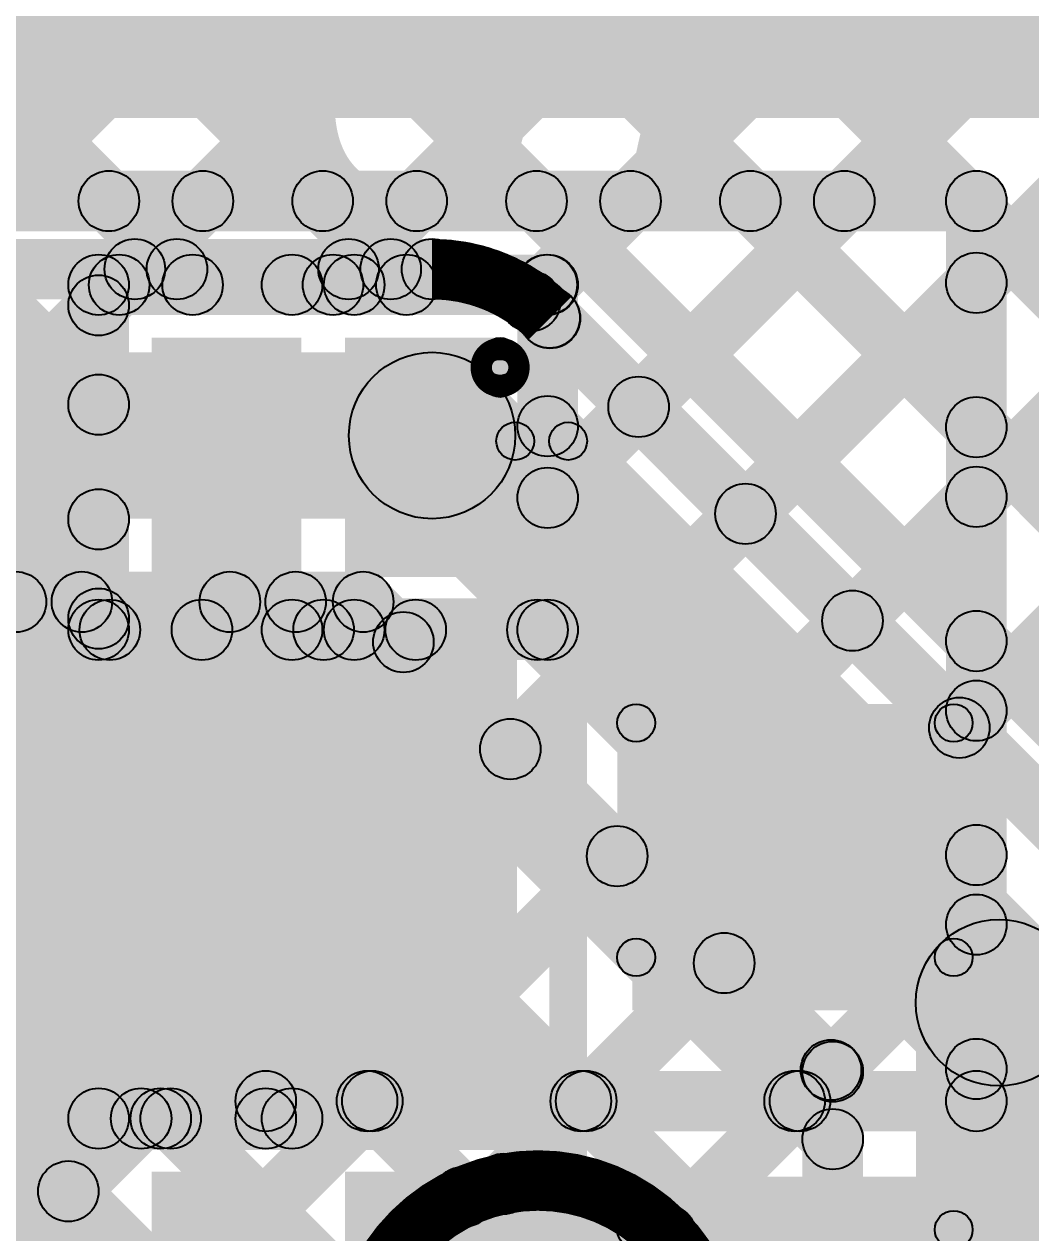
# Model space of a CAD drawing. Header units: millimetres. Extents: x -0.28 to 3.03, y -0.05 to 3.12.
# Drawn here: x 2.409 to 2.5422, y 0.8766 to 1.0364 of the extents above; entities that cross this region are included whole.
import ezdxf

# ---------------------------------------------------------------- set-up
doc = ezdxf.new("R2010")
doc.units = ezdxf.units.MM
doc.header["$MEASUREMENT"] = 0
for name, color, linetype in [('BottomLayer', 5, 'Continuous'), ('TopLayer', 1, 'Continuous'), ('TopOverlay', 2, 'Continuous'), ('TopPaste', 8, 'Continuous'), ('TopSolder', 216, 'Continuous'), ('ViaHoleLayer', 16, 'Continuous')]:
    doc.layers.add(name, color=color, linetype=linetype)

# ---------------------------------------------------------------- blocks, each defined once
blk = doc.blocks.new('TPS2115ADRBTG4_24')
at = {"layer": 'TopLayer'}
for points in [[(-0.03248, 0.04724), (0.03248, 0.04724), (0.03248, -0.04724), (-0.03248, -0.04724)], [(-0.06693, 0.04429), (-0.04331, 0.04429), (-0.04331, 0.03248), (-0.06693, 0.03248)], [(0.04331, 0.04429), (0.06693, 0.04429), (0.06693, 0.03248), (0.04331, 0.03248)], [(-0.06693, 0.0187), (-0.04331, 0.0187), (-0.04331, 0.00689), (-0.06693, 0.00689)], [(0.04331, 0.0187), (0.06693, 0.0187), (0.06693, 0.00689), (0.04331, 0.00689)], [(-0.06693, -0.00689), (-0.04331, -0.00689), (-0.04331, -0.0187), (-0.06693, -0.0187)], [(0.04331, -0.00689), (0.06693, -0.00689), (0.06693, -0.0187), (0.04331, -0.0187)], [(-0.06693, -0.03248), (-0.04331, -0.03248), (-0.04331, -0.04429), (-0.06693, -0.04429)], [(0.04331, -0.03248), (0.06693, -0.03248), (0.06693, -0.04429), (0.04331, -0.04429)]]:
    blk.add_hatch(color=1, dxfattribs=at).paths.add_polyline_path(points)
at = {"layer": 'TopOverlay'}
h = blk.add_hatch(color=2, dxfattribs=at)
edge = h.paths.add_edge_path()
edge.add_arc((-0.05726, 0.058), 0.0025, 0, 360)
h = blk.add_hatch(color=2, dxfattribs=at)
edge = h.paths.add_edge_path()
edge.add_arc((-0.05726, 0.058), 0.0025, 0, 360)
for points in [[(0.05736, 0.0605), (0.05736, 0.0555), (-0.05726, 0.0555), (-0.05726, 0.0605)], [(-0.05476, 0.051), (-0.05976, 0.051), (-0.05976, 0.058), (-0.05476, 0.058)], [(0.05986, 0.051), (0.05486, 0.051), (0.05486, 0.058), (0.05986, 0.058)], [(-0.05618, -0.057), (-0.06118, -0.057), (-0.06118, -0.05), (-0.05618, -0.05)], [(0.06118, -0.057), (0.05618, -0.057), (0.05618, -0.05), (0.06118, -0.05)], [(0.05868, -0.0545), (0.05868, -0.0595), (-0.05868, -0.0595), (-0.05868, -0.0545)]]:
    blk.add_hatch(color=2, dxfattribs=at).paths.add_polyline_path(points)
h = blk.add_hatch(color=2, dxfattribs=at)
edge = h.paths.add_edge_path()
edge.add_arc((0.05736, 0.058), 0.0025, 0, 360)
h = blk.add_hatch(color=2, dxfattribs=at)
edge = h.paths.add_edge_path()
edge.add_arc((0.05736, 0.058), 0.0025, 0, 360)
h = blk.add_hatch(color=2, dxfattribs=at)
edge = h.paths.add_edge_path()
edge.add_arc((-0.05726, 0.051), 0.0025, 0, 360)
h = blk.add_hatch(color=2, dxfattribs=at)
edge = h.paths.add_edge_path()
edge.add_arc((0.05736, 0.051), 0.0025, 0, 360)
h = blk.add_hatch(color=2, dxfattribs=at)
edge = h.paths.add_edge_path()
edge.add_arc((-0.06841, 0.049), 0.0025, 0, 360)
h = blk.add_hatch(color=2, dxfattribs=at)
edge = h.paths.add_edge_path()
edge.add_arc((-0.06559, 0.049), 0.0025, 0, 360)
h = blk.add_hatch(color=2, dxfattribs=at)
edge = h.paths.add_edge_path()
edge.add_arc((-0.05868, -0.05), 0.0025, 0, 360)
h = blk.add_hatch(color=2, dxfattribs=at)
edge = h.paths.add_edge_path()
edge.add_arc((0.05868, -0.05), 0.0025, 0, 360)
h = blk.add_hatch(color=2, dxfattribs=at)
edge = h.paths.add_edge_path()
edge.add_arc((-0.05868, -0.057), 0.0025, 0, 360)
h = blk.add_hatch(color=2, dxfattribs=at)
edge = h.paths.add_edge_path()
edge.add_arc((-0.05868, -0.057), 0.0025, 0, 360)
h = blk.add_hatch(color=2, dxfattribs=at)
edge = h.paths.add_edge_path()
edge.add_arc((0.05868, -0.057), 0.0025, 0, 360)
h = blk.add_hatch(color=2, dxfattribs=at)
edge = h.paths.add_edge_path()
edge.add_arc((0.05868, -0.057), 0.0025, 0, 360)
at = {"layer": 'TopPaste'}
for points in [[(-0.03248, 0.04724), (0.03248, 0.04724), (0.03248, -0.04724), (-0.03248, -0.04724)], [(-0.06693, 0.04429), (-0.04331, 0.04429), (-0.04331, 0.03248), (-0.06693, 0.03248)], [(0.04331, 0.04429), (0.06693, 0.04429), (0.06693, 0.03248), (0.04331, 0.03248)], [(-0.06693, 0.0187), (-0.04331, 0.0187), (-0.04331, 0.00689), (-0.06693, 0.00689)], [(0.04331, 0.0187), (0.06693, 0.0187), (0.06693, 0.00689), (0.04331, 0.00689)], [(-0.06693, -0.00689), (-0.04331, -0.00689), (-0.04331, -0.0187), (-0.06693, -0.0187)], [(0.04331, -0.00689), (0.06693, -0.00689), (0.06693, -0.0187), (0.04331, -0.0187)], [(-0.06693, -0.03248), (-0.04331, -0.03248), (-0.04331, -0.04429), (-0.06693, -0.04429)], [(0.04331, -0.03248), (0.06693, -0.03248), (0.06693, -0.04429), (0.04331, -0.04429)]]:
    blk.add_hatch(color=8, dxfattribs=at).paths.add_polyline_path(points)
at = {"layer": 'TopSolder'}
for points in [[(-0.03648, 0.05124), (0.03648, 0.05124), (0.03648, -0.05124), (-0.03648, -0.05124)], [(-0.07093, 0.04829), (-0.03931, 0.04829), (-0.03931, 0.02848), (-0.07093, 0.02848)], [(0.03931, 0.04829), (0.07093, 0.04829), (0.07093, 0.02848), (0.03931, 0.02848)], [(-0.07093, 0.0227), (-0.03931, 0.0227), (-0.03931, 0.00289), (-0.07093, 0.00289)], [(0.03931, 0.0227), (0.07093, 0.0227), (0.07093, 0.00289), (0.03931, 0.00289)], [(-0.07093, -0.00289), (-0.03931, -0.00289), (-0.03931, -0.0227), (-0.07093, -0.0227)], [(0.03931, -0.00289), (0.07093, -0.00289), (0.07093, -0.0227), (0.03931, -0.0227)], [(-0.07093, -0.02848), (-0.03931, -0.02848), (-0.03931, -0.04829), (-0.07093, -0.04829)], [(0.03931, -0.02848), (0.07093, -0.02848), (0.07093, -0.04829), (0.03931, -0.04829)]]:
    blk.add_hatch(color=216, dxfattribs=at).paths.add_polyline_path(points)
at = {"layer": 'TopOverlay', "const_width": 0.005}
blk.add_lwpolyline([(-0.06559, 0.049, 1), (-0.06841, 0.049, 1)], format="xyb", close=True, dxfattribs=at)
at = {"layer": 'TopOverlay'}
for centre in [(-0.05726, 0.058), (-0.05726, 0.058), (0.05736, 0.058), (0.05736, 0.058), (-0.05726, 0.051), (0.05736, 0.051), (-0.06841, 0.049), (-0.06559, 0.049), (-0.05868, -0.05), (0.05868, -0.05), (-0.05868, -0.057), (-0.05868, -0.057), (0.05868, -0.057), (0.05868, -0.057)]:
    blk.add_circle(centre, 0.0025, dxfattribs=at)
blk = doc.blocks.new('C__0603_91')
at = {"layer": 'TopLayer'}
for points in [[(-0.015, 0.0175), (-0.015, -0.0175), (-0.045, -0.0175), (-0.045, 0.0175)], [(0.045, 0.0175), (0.045, -0.0175), (0.015, -0.0175), (0.015, 0.0175)]]:
    blk.add_hatch(color=1, dxfattribs=at).paths.add_polyline_path(points)
at = {"layer": 'TopOverlay'}
h = blk.add_hatch(color=2, dxfattribs=at)
edge = h.paths.add_edge_path()
edge.add_arc((-0.049, 0.021), 0.0025, 0, 360)
h = blk.add_hatch(color=2, dxfattribs=at)
edge = h.paths.add_edge_path()
edge.add_arc((-0.049, 0.021), 0.0025, 0, 360)
for points in [[(-0.049, 0.0185), (-0.049, 0.0235), (-0.018, 0.0235), (-0.018, 0.0185)], [(0.018, 0.0185), (0.018, 0.0235), (0.049, 0.0235), (0.049, 0.0185)], [(-0.0515, 0.021), (-0.0465, 0.021), (-0.0465, -0.021), (-0.0515, -0.021)], [(0.0465, 0.021), (0.0515, 0.021), (0.0515, -0.021), (0.0465, -0.021)], [(-0.049, -0.0235), (-0.049, -0.0185), (-0.018, -0.0185), (-0.018, -0.0235)], [(0.018, -0.0235), (0.018, -0.0185), (0.049, -0.0185), (0.049, -0.0235)]]:
    blk.add_hatch(color=2, dxfattribs=at).paths.add_polyline_path(points)
h = blk.add_hatch(color=2, dxfattribs=at)
edge = h.paths.add_edge_path()
edge.add_arc((-0.018, 0.021), 0.0025, 0, 360)
h = blk.add_hatch(color=2, dxfattribs=at)
edge = h.paths.add_edge_path()
edge.add_arc((0.018, 0.021), 0.0025, 0, 360)
h = blk.add_hatch(color=2, dxfattribs=at)
edge = h.paths.add_edge_path()
edge.add_arc((0.049, 0.021), 0.0025, 0, 360)
h = blk.add_hatch(color=2, dxfattribs=at)
edge = h.paths.add_edge_path()
edge.add_arc((0.049, 0.021), 0.0025, 0, 360)
h = blk.add_hatch(color=2, dxfattribs=at)
edge = h.paths.add_edge_path()
edge.add_arc((-0.049, -0.021), 0.0025, 0, 360)
h = blk.add_hatch(color=2, dxfattribs=at)
edge = h.paths.add_edge_path()
edge.add_arc((-0.049, -0.021), 0.0025, 0, 360)
h = blk.add_hatch(color=2, dxfattribs=at)
edge = h.paths.add_edge_path()
edge.add_arc((-0.018, -0.021), 0.0025, 0, 360)
h = blk.add_hatch(color=2, dxfattribs=at)
edge = h.paths.add_edge_path()
edge.add_arc((0.018, -0.021), 0.0025, 0, 360)
h = blk.add_hatch(color=2, dxfattribs=at)
edge = h.paths.add_edge_path()
edge.add_arc((0.049, -0.021), 0.0025, 0, 360)
h = blk.add_hatch(color=2, dxfattribs=at)
edge = h.paths.add_edge_path()
edge.add_arc((0.049, -0.021), 0.0025, 0, 360)
at = {"layer": 'TopPaste'}
for points in [[(-0.015, 0.0175), (-0.015, -0.0175), (-0.045, -0.0175), (-0.045, 0.0175)], [(0.045, 0.0175), (0.045, -0.0175), (0.015, -0.0175), (0.015, 0.0175)]]:
    blk.add_hatch(color=8, dxfattribs=at).paths.add_polyline_path(points)
at = {"layer": 'TopSolder'}
for points in [[(-0.011, 0.0215), (-0.011, -0.0215), (-0.049, -0.0215), (-0.049, 0.0215)], [(0.049, 0.0215), (0.049, -0.0215), (0.011, -0.0215), (0.011, 0.0215)]]:
    blk.add_hatch(color=216, dxfattribs=at).paths.add_polyline_path(points)
at = {"layer": 'TopOverlay'}
for centre in [(-0.049, 0.021), (-0.049, 0.021), (-0.018, 0.021), (0.018, 0.021), (0.049, 0.021), (0.049, 0.021), (-0.049, -0.021), (-0.049, -0.021), (-0.018, -0.021), (0.018, -0.021), (0.049, -0.021), (0.049, -0.021)]:
    blk.add_circle(centre, 0.0025, dxfattribs=at)

msp = doc.modelspace()

# ---------------------------------------------------------------- hatches: boundary and pattern name
at = {"layer": 'BottomLayer'}
for points in [[(1.82985, 1.73917), (1.8355, 1.74482), (2.71083, 0.8695), (2.70517, 0.86384)], [(2.39822, 1.00117), (2.39257, 1.00683), (2.70517, 1.31943), (2.71083, 1.31378)], [(2.42651, 1.00117), (2.42085, 1.00683), (2.70517, 1.29115), (2.71083, 1.28549)], [(2.45479, 1.00117), (2.44914, 1.00683), (2.70517, 1.26286), (2.71083, 1.25721)], [(2.28867, 1.25206), (2.29433, 1.25771), (2.71083, 0.84121), (2.70517, 0.83556)], [(2.47883, 0.99692), (2.47317, 1.00258), (2.70517, 1.23458), (2.71083, 1.22892)], [(2.28867, 1.22377), (2.29433, 1.22943), (2.71083, 0.81293), (2.70517, 0.80727)], [(2.49315, 0.98296), (2.48749, 0.98862), (2.70517, 1.2063), (2.71083, 1.20064)], [(2.28867, 1.19549), (2.29433, 1.20115), (2.71083, 0.78464), (2.70517, 0.77899)], [(2.50729, 0.96882), (2.50164, 0.97448), (2.70517, 1.17801), (2.71083, 1.17235)], [(2.29117, 1.1647), (2.29683, 1.17036), (2.46036, 1.00683), (2.4547, 1.00117)], [(2.52144, 0.95468), (2.51578, 0.96033), (2.70517, 1.14973), (2.71083, 1.14407)], [(2.29117, 1.13642), (2.29683, 1.14208), (2.43208, 1.00683), (2.42642, 1.00117)], [(2.53558, 0.94053), (2.52992, 0.94619), (2.70517, 1.12144), (2.71083, 1.11579)], [(2.23612, 1), (2.23612, 1.008), (2.463, 1.008), (2.463, 1)], [(2.47577, 0.99469), (2.48142, 1.00035), (2.55635, 0.92542), (2.55069, 0.91977)], [(2.22772, 0.971), (2.22772, 0.993), (2.463, 0.993), (2.463, 0.971)], [(2.45522, 0.97422), (2.47078, 0.98978), (2.54578, 0.91478), (2.53022, 0.89922)], [(2.22772, 0.956), (2.22772, 0.964), (2.45389, 0.964), (2.45389, 0.956)], [(2.35728, 0.95717), (2.36294, 0.96283), (2.45707, 0.8687), (2.45142, 0.86304)], [(2.3753, 0.92168), (2.36964, 0.92733), (2.40514, 0.96283), (2.41079, 0.95717)], [(2.38944, 0.90753), (2.38378, 0.91319), (2.43342, 0.96283), (2.43908, 0.95717)], [(2.38557, 0.95717), (2.39122, 0.96283), (2.46992, 0.88414), (2.46426, 0.87848)], [(2.41385, 0.95717), (2.41951, 0.96283), (2.51883, 0.86351), (2.51317, 0.85785)], [(2.44214, 0.95717), (2.44779, 0.96283), (2.51883, 0.89179), (2.51317, 0.88614)], [(2.45106, 0.95717), (2.45672, 0.96283), (2.51883, 0.90072), (2.51317, 0.89506)], [(2.40358, 0.89339), (2.39792, 0.89905), (2.45638, 0.95751), (2.46204, 0.95185)], [(2.34283, 0.94848), (2.34849, 0.95414), (2.43911, 0.86352), (2.43345, 0.85786)], [(2.41772, 0.87925), (2.41207, 0.88491), (2.47052, 0.94336), (2.47618, 0.93771)], [(2.43187, 0.86511), (2.42621, 0.87076), (2.48467, 0.92922), (2.49032, 0.92356)], [(2.47527, 0.88022), (2.46961, 0.88588), (2.49881, 0.91508), (2.50447, 0.90942)], [(2.549, 0.04736), (2.527, 0.04736), (2.527, 0.907), (2.549, 0.907)], [(2.49678, 0.87345), (2.49112, 0.87911), (2.51295, 0.90094), (2.51861, 0.89528)], [(2.52, 0.05647), (2.512, 0.05647), (2.512, 0.89789), (2.52, 0.89789)]]:
    msp.add_hatch(color=5, dxfattribs=at).paths.add_polyline_path(points)
h = msp.add_hatch(color=5, dxfattribs=at)
edge = h.paths.add_edge_path()
edge.add_arc((2.42368, 1.004), 0.004, 0, 360)
h = msp.add_hatch(color=5, dxfattribs=at)
edge = h.paths.add_edge_path()
edge.add_arc((2.42925, 1.004), 0.004, 0, 360)
h = msp.add_hatch(color=5, dxfattribs=at)
edge = h.paths.add_edge_path()
edge.add_arc((2.45196, 1.004), 0.004, 0, 360)
h = msp.add_hatch(color=5, dxfattribs=at)
edge = h.paths.add_edge_path()
edge.add_arc((2.45753, 1.004), 0.004, 0, 360)
h = msp.add_hatch(color=5, dxfattribs=at)
edge = h.paths.add_edge_path()
edge.add_arc((2.463, 1.004), 0.004, 0, 360)
h = msp.add_hatch(color=5, dxfattribs=at)
edge = h.paths.add_edge_path()
edge.add_arc((2.463, 1.004), 0.004, 0, 360)
h = msp.add_hatch(color=5, dxfattribs=at)
edge = h.paths.add_edge_path()
edge.add_arc((2.463, 1.004), 0.004, 0, 360)
h = msp.add_hatch(color=5, dxfattribs=at)
edge = h.paths.add_edge_path()
edge.add_arc((2.476, 0.99975), 0.004, 0, 360)
h = msp.add_hatch(color=5, dxfattribs=at)
edge = h.paths.add_edge_path()
edge.add_arc((2.47856, 0.99756), 0.004, 0, 360)
h = msp.add_hatch(color=5, dxfattribs=at)
edge = h.paths.add_edge_path()
edge.add_arc((2.4786, 0.99752), 0.004, 0, 360)
h = msp.add_hatch(color=5, dxfattribs=at)
edge = h.paths.add_edge_path()
edge.add_arc((2.4786, 0.99752), 0.004, 0, 360)
h = msp.add_hatch(color=5, dxfattribs=at)
edge = h.paths.add_edge_path()
edge.add_arc((2.463, 0.982), 0.011, 0, 360)
h = msp.add_hatch(color=5, dxfattribs=at)
edge = h.paths.add_edge_path()
edge.add_arc((2.463, 0.982), 0.011, 0, 360)
h = msp.add_hatch(color=5, dxfattribs=at)
edge = h.paths.add_edge_path()
edge.add_arc((2.49032, 0.98579), 0.004, 0, 360)
h = msp.add_hatch(color=5, dxfattribs=at)
edge = h.paths.add_edge_path()
edge.add_arc((2.50447, 0.97165), 0.004, 0, 360)
h = msp.add_hatch(color=5, dxfattribs=at)
edge = h.paths.add_edge_path()
edge.add_arc((2.40796, 0.96), 0.004, 0, 360)
h = msp.add_hatch(color=5, dxfattribs=at)
edge = h.paths.add_edge_path()
edge.add_arc((2.41668, 0.96), 0.004, 0, 360)
h = msp.add_hatch(color=5, dxfattribs=at)
edge = h.paths.add_edge_path()
edge.add_arc((2.43625, 0.96), 0.004, 0, 360)
h = msp.add_hatch(color=5, dxfattribs=at)
edge = h.paths.add_edge_path()
edge.add_arc((2.44496, 0.96), 0.004, 0, 360)
h = msp.add_hatch(color=5, dxfattribs=at)
edge = h.paths.add_edge_path()
edge.add_arc((2.45389, 0.96), 0.004, 0, 360)
h = msp.add_hatch(color=5, dxfattribs=at)
edge = h.paths.add_edge_path()
edge.add_arc((2.45389, 0.96), 0.004, 0, 360)
h = msp.add_hatch(color=5, dxfattribs=at)
edge = h.paths.add_edge_path()
edge.add_arc((2.51861, 0.95751), 0.004, 0, 360)
h = msp.add_hatch(color=5, dxfattribs=at)
edge = h.paths.add_edge_path()
edge.add_arc((2.45921, 0.95468), 0.004, 0, 360)
h = msp.add_hatch(color=5, dxfattribs=at)
edge = h.paths.add_edge_path()
edge.add_arc((2.4215, 0.936), 0.01181, 0, 360)
h = msp.add_hatch(color=5, dxfattribs=at)
edge = h.paths.add_edge_path()
edge.add_arc((2.454, 0.936), 0.01181, 0, 360)
h = msp.add_hatch(color=5, dxfattribs=at)
edge = h.paths.add_edge_path()
edge.add_arc((2.53275, 0.94336), 0.004, 0, 360)
h = msp.add_hatch(color=5, dxfattribs=at)
edge = h.paths.add_edge_path()
edge.add_arc((2.47335, 0.94054), 0.004, 0, 360)
h = msp.add_hatch(color=5, dxfattribs=at)
edge = h.paths.add_edge_path()
edge.add_arc((2.48749, 0.92639), 0.004, 0, 360)
h = msp.add_hatch(color=5, dxfattribs=at)
edge = h.paths.add_edge_path()
edge.add_arc((2.538, 0.907), 0.011, 0, 360)
h = msp.add_hatch(color=5, dxfattribs=at)
edge = h.paths.add_edge_path()
edge.add_arc((2.538, 0.907), 0.011, 0, 360)
h = msp.add_hatch(color=5, dxfattribs=at)
edge = h.paths.add_edge_path()
edge.add_arc((2.50164, 0.91225), 0.004, 0, 360)
h = msp.add_hatch(color=5, dxfattribs=at)
edge = h.paths.add_edge_path()
edge.add_arc((2.51578, 0.89811), 0.004, 0, 360)
h = msp.add_hatch(color=5, dxfattribs=at)
edge = h.paths.add_edge_path()
edge.add_arc((2.516, 0.89789), 0.004, 0, 360)
h = msp.add_hatch(color=5, dxfattribs=at)
edge = h.paths.add_edge_path()
edge.add_arc((2.516, 0.89789), 0.004, 0, 360)
h = msp.add_hatch(color=5, dxfattribs=at)
edge = h.paths.add_edge_path()
edge.add_arc((2.516, 0.88896), 0.004, 0, 360)
h = msp.add_hatch(color=5, dxfattribs=at)
edge = h.paths.add_edge_path()
edge.add_arc((2.47244, 0.88305), 0.004, 0, 360)
h = msp.add_hatch(color=5, dxfattribs=at)
edge = h.paths.add_edge_path()
edge.add_arc((2.41489, 0.88208), 0.004, 0, 360)
h = msp.add_hatch(color=5, dxfattribs=at)
edge = h.paths.add_edge_path()
edge.add_arc((2.46709, 0.88131), 0.004, 0, 360)
h = msp.add_hatch(color=5, dxfattribs=at)
edge = h.paths.add_edge_path()
edge.add_arc((2.49395, 0.87628), 0.004, 0, 360)
at = {"layer": 'TopLayer'}
for points in [[(2.252, 1.024), (2.589, 1.024), (2.589, 1.087), (2.252, 1.087)], [(2.241, 1.009), (2.241, 1.017), (2.535, 1.017), (2.535, 1.009)], [(2.41742, 1.01017), (2.42308, 1.01583), (2.43414, 1.00476), (2.42849, 0.9991)], [(2.42444, 0.9991), (2.41878, 1.00476), (2.42985, 1.01583), (2.43551, 1.01017)], [(2.4457, 1.01017), (2.45136, 1.01583), (2.46243, 1.00476), (2.45677, 0.9991)], [(2.45272, 0.9991), (2.44707, 1.00476), (2.45814, 1.01583), (2.46379, 1.01017)], [(2.47399, 1.01017), (2.47965, 1.01583), (2.53783, 0.95765), (2.53217, 0.95199)], [(2.48101, 0.9991), (2.47535, 1.00476), (2.48642, 1.01583), (2.49208, 1.01017)], [(2.48112, 0.97093), (2.47546, 0.97659), (2.5147, 1.01583), (2.52036, 1.01017)], [(2.50227, 1.01017), (2.50793, 1.01583), (2.53783, 0.98593), (2.53217, 0.98027)], [(2.539, 0.894), (2.531, 0.894), (2.531, 1.013), (2.539, 1.013)], [(2.39917, 1.00014), (2.40483, 1.00579), (2.42172, 0.9889), (2.41606, 0.98325)], [(2.41889, 0.99793), (2.41889, 1.00593), (2.44448, 1.00593), (2.44448, 0.99793)], [(2.44448, 0.99793), (2.44448, 1.00593), (2.4527, 1.00593), (2.4527, 0.99793)], [(2.44448, 0.99793), (2.44448, 1.00593), (2.4527, 1.00593), (2.4527, 0.99793)], [(2.4527, 0.99793), (2.4527, 1.00593), (2.47829, 1.00593), (2.47829, 0.99793)], [(2.42172, 0.99638), (2.41606, 1.00204), (2.41878, 1.00476), (2.42444, 0.9991)], [(2.42734, 0.88887), (2.42168, 0.89452), (2.53217, 1.00501), (2.53783, 0.99935)], [(2.40483, 0.97949), (2.39917, 0.98515), (2.41606, 1.00204), (2.42172, 0.99638)], [(2.42289, 0.95631), (2.41489, 0.95631), (2.41489, 1.00193), (2.42289, 1.00193)], [(2.48229, 0.95631), (2.47429, 0.95631), (2.47429, 1.00193), (2.48229, 1.00193)], [(2.47546, 0.98041), (2.48112, 0.98607), (2.53783, 0.92936), (2.53217, 0.9237)], [(2.39917, 0.97185), (2.40483, 0.97751), (2.42172, 0.96062), (2.41606, 0.95496)], [(2.45793, 0.89117), (2.45227, 0.89683), (2.53217, 0.97673), (2.53783, 0.97107)], [(2.29024, 0.83662), (2.28458, 0.84227), (2.41606, 0.97375), (2.42172, 0.9681)], [(2.32108, 0.83917), (2.31542, 0.84483), (2.42973, 0.95914), (2.43539, 0.95348)], [(2.36128, 0.95317), (2.36694, 0.95883), (2.43124, 0.89452), (2.42559, 0.88887)], [(2.38957, 0.95317), (2.39522, 0.95883), (2.45722, 0.89683), (2.45157, 0.89117)], [(2.39906, 0.88887), (2.3934, 0.89452), (2.45801, 0.95914), (2.46367, 0.95348)], [(2.41754, 0.95348), (2.4232, 0.95914), (2.48551, 0.89683), (2.47985, 0.89117)], [(2.41889, 0.95231), (2.41889, 0.96031), (2.44448, 0.96031), (2.44448, 0.95231)], [(2.44448, 0.95231), (2.44448, 0.96031), (2.4527, 0.96031), (2.4527, 0.95231)], [(2.44448, 0.95231), (2.44448, 0.96031), (2.4527, 0.96031), (2.4527, 0.95231)], [(2.44583, 0.95348), (2.45148, 0.95914), (2.51379, 0.89683), (2.50814, 0.89117)], [(2.4527, 0.95231), (2.4527, 0.96031), (2.47829, 0.96031), (2.47829, 0.95231)], [(2.47411, 0.95348), (2.47977, 0.95914), (2.53783, 0.90108), (2.53217, 0.89542)], [(2.48621, 0.89117), (2.48056, 0.89683), (2.53217, 0.94844), (2.53783, 0.94279)], [(2.5145, 0.89117), (2.50884, 0.89683), (2.53217, 0.92016), (2.53783, 0.9145)], [(2.441, 0.89), (2.441, 0.898), (2.535, 0.898), (2.535, 0.89)], [(2.3933, 0.8877), (2.3933, 0.8957), (2.41889, 0.8957), (2.41889, 0.8877)], [(2.41889, 0.8877), (2.41889, 0.8957), (2.42711, 0.8957), (2.42711, 0.8877)], [(2.41889, 0.8877), (2.41889, 0.8957), (2.42711, 0.8957), (2.42711, 0.8877)], [(2.42711, 0.8877), (2.42711, 0.8957), (2.441, 0.8957), (2.441, 0.8877)], [(2.441, 0.8877), (2.441, 0.8957), (2.44448, 0.8957), (2.44448, 0.8877)], [(2.452, 0.846), (2.589, 0.846), (2.589, 0.883), (2.452, 0.883)]]:
    msp.add_hatch(color=1, dxfattribs=at).paths.add_polyline_path(points)
h = msp.add_hatch(color=1, dxfattribs=at)
edge = h.paths.add_edge_path()
edge.add_arc((2.42025, 1.013), 0.004, 0, 360)
h = msp.add_hatch(color=1, dxfattribs=at)
edge = h.paths.add_edge_path()
edge.add_arc((2.43268, 1.013), 0.004, 0, 360)
h = msp.add_hatch(color=1, dxfattribs=at)
edge = h.paths.add_edge_path()
edge.add_arc((2.44853, 1.013), 0.004, 0, 360)
h = msp.add_hatch(color=1, dxfattribs=at)
edge = h.paths.add_edge_path()
edge.add_arc((2.46096, 1.013), 0.004, 0, 360)
h = msp.add_hatch(color=1, dxfattribs=at)
edge = h.paths.add_edge_path()
edge.add_arc((2.47682, 1.013), 0.004, 0, 360)
h = msp.add_hatch(color=1, dxfattribs=at)
edge = h.paths.add_edge_path()
edge.add_arc((2.48925, 1.013), 0.004, 0, 360)
h = msp.add_hatch(color=1, dxfattribs=at)
edge = h.paths.add_edge_path()
edge.add_arc((2.5051, 1.013), 0.004, 0, 360)
h = msp.add_hatch(color=1, dxfattribs=at)
edge = h.paths.add_edge_path()
edge.add_arc((2.51753, 1.013), 0.004, 0, 360)
h = msp.add_hatch(color=1, dxfattribs=at)
edge = h.paths.add_edge_path()
edge.add_arc((2.535, 1.013), 0.004, 0, 360)
h = msp.add_hatch(color=1, dxfattribs=at)
edge = h.paths.add_edge_path()
edge.add_arc((2.535, 1.013), 0.004, 0, 360)
h = msp.add_hatch(color=1, dxfattribs=at)
edge = h.paths.add_edge_path()
edge.add_arc((2.41889, 1.00193), 0.004, 0, 360)
h = msp.add_hatch(color=1, dxfattribs=at)
edge = h.paths.add_edge_path()
edge.add_arc((2.41889, 1.00193), 0.004, 0, 360)
h = msp.add_hatch(color=1, dxfattribs=at)
edge = h.paths.add_edge_path()
edge.add_arc((2.42161, 1.00193), 0.004, 0, 360)
h = msp.add_hatch(color=1, dxfattribs=at)
edge = h.paths.add_edge_path()
edge.add_arc((2.42161, 1.00193), 0.004, 0, 360)
h = msp.add_hatch(color=1, dxfattribs=at)
edge = h.paths.add_edge_path()
edge.add_arc((2.43132, 1.00193), 0.004, 0, 360)
h = msp.add_hatch(color=1, dxfattribs=at)
edge = h.paths.add_edge_path()
edge.add_arc((2.44448, 1.00193), 0.004, 0, 360)
h = msp.add_hatch(color=1, dxfattribs=at)
edge = h.paths.add_edge_path()
edge.add_arc((2.44448, 1.00193), 0.004, 0, 360)
h = msp.add_hatch(color=1, dxfattribs=at)
edge = h.paths.add_edge_path()
edge.add_arc((2.44448, 1.00193), 0.004, 0, 360)
h = msp.add_hatch(color=1, dxfattribs=at)
edge = h.paths.add_edge_path()
edge.add_arc((2.4499, 1.00193), 0.004, 0, 360)
h = msp.add_hatch(color=1, dxfattribs=at)
edge = h.paths.add_edge_path()
edge.add_arc((2.4527, 1.00193), 0.004, 0, 360)
h = msp.add_hatch(color=1, dxfattribs=at)
edge = h.paths.add_edge_path()
edge.add_arc((2.4527, 1.00193), 0.004, 0, 360)
h = msp.add_hatch(color=1, dxfattribs=at)
edge = h.paths.add_edge_path()
edge.add_arc((2.4527, 1.00193), 0.004, 0, 360)
h = msp.add_hatch(color=1, dxfattribs=at)
edge = h.paths.add_edge_path()
edge.add_arc((2.4596, 1.00193), 0.004, 0, 360)
h = msp.add_hatch(color=1, dxfattribs=at)
edge = h.paths.add_edge_path()
edge.add_arc((2.47818, 1.00193), 0.004, 0, 360)
h = msp.add_hatch(color=1, dxfattribs=at)
edge = h.paths.add_edge_path()
edge.add_arc((2.47829, 1.00193), 0.004, 0, 360)
h = msp.add_hatch(color=1, dxfattribs=at)
edge = h.paths.add_edge_path()
edge.add_arc((2.47829, 1.00193), 0.004, 0, 360)
h = msp.add_hatch(color=1, dxfattribs=at)
edge = h.paths.add_edge_path()
edge.add_arc((2.535, 1.00218), 0.004, 0, 360)
h = msp.add_hatch(color=1, dxfattribs=at)
edge = h.paths.add_edge_path()
edge.add_arc((2.41889, 0.99921), 0.004, 0, 360)
h = msp.add_hatch(color=1, dxfattribs=at)
edge = h.paths.add_edge_path()
edge.add_arc((2.41889, 0.99921), 0.004, 0, 360)
h = msp.add_hatch(color=1, dxfattribs=at)
edge = h.paths.add_edge_path()
edge.add_arc((2.41889, 0.98608), 0.004, 0, 360)
h = msp.add_hatch(color=1, dxfattribs=at)
edge = h.paths.add_edge_path()
edge.add_arc((2.47829, 0.98324), 0.004, 0, 360)
h = msp.add_hatch(color=1, dxfattribs=at)
edge = h.paths.add_edge_path()
edge.add_arc((2.535, 0.9831), 0.004, 0, 360)
h = msp.add_hatch(color=1, dxfattribs=at)
edge = h.paths.add_edge_path()
edge.add_arc((2.47829, 0.97376), 0.004, 0, 360)
h = msp.add_hatch(color=1, dxfattribs=at)
edge = h.paths.add_edge_path()
edge.add_arc((2.535, 0.9739), 0.004, 0, 360)
h = msp.add_hatch(color=1, dxfattribs=at)
edge = h.paths.add_edge_path()
edge.add_arc((2.41889, 0.97092), 0.004, 0, 360)
h = msp.add_hatch(color=1, dxfattribs=at)
edge = h.paths.add_edge_path()
edge.add_arc((2.41889, 0.95779), 0.004, 0, 360)
h = msp.add_hatch(color=1, dxfattribs=at)
edge = h.paths.add_edge_path()
edge.add_arc((2.41889, 0.95631), 0.004, 0, 360)
h = msp.add_hatch(color=1, dxfattribs=at)
edge = h.paths.add_edge_path()
edge.add_arc((2.41889, 0.95631), 0.004, 0, 360)
h = msp.add_hatch(color=1, dxfattribs=at)
edge = h.paths.add_edge_path()
edge.add_arc((2.42037, 0.95631), 0.004, 0, 360)
h = msp.add_hatch(color=1, dxfattribs=at)
edge = h.paths.add_edge_path()
edge.add_arc((2.43256, 0.95631), 0.004, 0, 360)
h = msp.add_hatch(color=1, dxfattribs=at)
edge = h.paths.add_edge_path()
edge.add_arc((2.44448, 0.95631), 0.004, 0, 360)
h = msp.add_hatch(color=1, dxfattribs=at)
edge = h.paths.add_edge_path()
edge.add_arc((2.44448, 0.95631), 0.004, 0, 360)
h = msp.add_hatch(color=1, dxfattribs=at)
edge = h.paths.add_edge_path()
edge.add_arc((2.44448, 0.95631), 0.004, 0, 360)
h = msp.add_hatch(color=1, dxfattribs=at)
edge = h.paths.add_edge_path()
edge.add_arc((2.44865, 0.95631), 0.004, 0, 360)
h = msp.add_hatch(color=1, dxfattribs=at)
edge = h.paths.add_edge_path()
edge.add_arc((2.4527, 0.95631), 0.004, 0, 360)
h = msp.add_hatch(color=1, dxfattribs=at)
edge = h.paths.add_edge_path()
edge.add_arc((2.4527, 0.95631), 0.004, 0, 360)
h = msp.add_hatch(color=1, dxfattribs=at)
edge = h.paths.add_edge_path()
edge.add_arc((2.4527, 0.95631), 0.004, 0, 360)
h = msp.add_hatch(color=1, dxfattribs=at)
edge = h.paths.add_edge_path()
edge.add_arc((2.46084, 0.95631), 0.004, 0, 360)
h = msp.add_hatch(color=1, dxfattribs=at)
edge = h.paths.add_edge_path()
edge.add_arc((2.47694, 0.95631), 0.004, 0, 360)
h = msp.add_hatch(color=1, dxfattribs=at)
edge = h.paths.add_edge_path()
edge.add_arc((2.47829, 0.95631), 0.004, 0, 360)
h = msp.add_hatch(color=1, dxfattribs=at)
edge = h.paths.add_edge_path()
edge.add_arc((2.47829, 0.95631), 0.004, 0, 360)
h = msp.add_hatch(color=1, dxfattribs=at)
edge = h.paths.add_edge_path()
edge.add_arc((2.535, 0.95482), 0.004, 0, 360)
h = msp.add_hatch(color=1, dxfattribs=at)
edge = h.paths.add_edge_path()
edge.add_arc((2.535, 0.94561), 0.004, 0, 360)
h = msp.add_hatch(color=1, dxfattribs=at)
edge = h.paths.add_edge_path()
edge.add_arc((2.4215, 0.936), 0.01181, 0, 360)
h = msp.add_hatch(color=1, dxfattribs=at)
edge = h.paths.add_edge_path()
edge.add_arc((2.454, 0.936), 0.01181, 0, 360)
h = msp.add_hatch(color=1, dxfattribs=at)
edge = h.paths.add_edge_path()
edge.add_arc((2.535, 0.92653), 0.004, 0, 360)
h = msp.add_hatch(color=1, dxfattribs=at)
edge = h.paths.add_edge_path()
edge.add_arc((2.535, 0.91733), 0.004, 0, 360)
h = msp.add_hatch(color=1, dxfattribs=at)
edge = h.paths.add_edge_path()
edge.add_arc((2.535, 0.89825), 0.004, 0, 360)
h = msp.add_hatch(color=1, dxfattribs=at)
edge = h.paths.add_edge_path()
edge.add_arc((2.441, 0.894), 0.004, 0, 360)
h = msp.add_hatch(color=1, dxfattribs=at)
edge = h.paths.add_edge_path()
edge.add_arc((2.4544, 0.894), 0.004, 0, 360)
h = msp.add_hatch(color=1, dxfattribs=at)
edge = h.paths.add_edge_path()
edge.add_arc((2.4551, 0.894), 0.004, 0, 360)
h = msp.add_hatch(color=1, dxfattribs=at)
edge = h.paths.add_edge_path()
edge.add_arc((2.48268, 0.894), 0.004, 0, 360)
h = msp.add_hatch(color=1, dxfattribs=at)
edge = h.paths.add_edge_path()
edge.add_arc((2.48339, 0.894), 0.004, 0, 360)
h = msp.add_hatch(color=1, dxfattribs=at)
edge = h.paths.add_edge_path()
edge.add_arc((2.51096, 0.894), 0.004, 0, 360)
h = msp.add_hatch(color=1, dxfattribs=at)
edge = h.paths.add_edge_path()
edge.add_arc((2.51167, 0.894), 0.004, 0, 360)
h = msp.add_hatch(color=1, dxfattribs=at)
edge = h.paths.add_edge_path()
edge.add_arc((2.535, 0.894), 0.004, 0, 360)
h = msp.add_hatch(color=1, dxfattribs=at)
edge = h.paths.add_edge_path()
edge.add_arc((2.535, 0.894), 0.004, 0, 360)
h = msp.add_hatch(color=1, dxfattribs=at)
edge = h.paths.add_edge_path()
edge.add_arc((2.41889, 0.8917), 0.004, 0, 360)
h = msp.add_hatch(color=1, dxfattribs=at)
edge = h.paths.add_edge_path()
edge.add_arc((2.41889, 0.8917), 0.004, 0, 360)
h = msp.add_hatch(color=1, dxfattribs=at)
edge = h.paths.add_edge_path()
edge.add_arc((2.41889, 0.8917), 0.004, 0, 360)
h = msp.add_hatch(color=1, dxfattribs=at)
edge = h.paths.add_edge_path()
edge.add_arc((2.42451, 0.8917), 0.004, 0, 360)
h = msp.add_hatch(color=1, dxfattribs=at)
edge = h.paths.add_edge_path()
edge.add_arc((2.42711, 0.8917), 0.004, 0, 360)
h = msp.add_hatch(color=1, dxfattribs=at)
edge = h.paths.add_edge_path()
edge.add_arc((2.42711, 0.8917), 0.004, 0, 360)
h = msp.add_hatch(color=1, dxfattribs=at)
edge = h.paths.add_edge_path()
edge.add_arc((2.42711, 0.8917), 0.004, 0, 360)
h = msp.add_hatch(color=1, dxfattribs=at)
edge = h.paths.add_edge_path()
edge.add_arc((2.42842, 0.8917), 0.004, 0, 360)
h = msp.add_hatch(color=1, dxfattribs=at)
edge = h.paths.add_edge_path()
edge.add_arc((2.441, 0.8917), 0.004, 0, 360)
h = msp.add_hatch(color=1, dxfattribs=at)
edge = h.paths.add_edge_path()
edge.add_arc((2.441, 0.8917), 0.004, 0, 360)
h = msp.add_hatch(color=1, dxfattribs=at)
edge = h.paths.add_edge_path()
edge.add_arc((2.44448, 0.8917), 0.004, 0, 360)
at = {"layer": 'ViaHoleLayer'}
h = msp.add_hatch(color=16, dxfattribs=at)
edge = h.paths.add_edge_path()
edge.add_arc((2.4215, 0.936), 0.00591, 0, 360)
h = msp.add_hatch(color=16, dxfattribs=at)
edge = h.paths.add_edge_path()
edge.add_arc((2.454, 0.936), 0.00591, 0, 360)

# ---------------------------------------------------------------- linework, layer by layer
at = {"layer": 'BottomLayer', "const_width": 0.008}
for points in [[(2.463, 1.004, -0.198912), (2.47856, 0.99756)], [(2.463, 1.004, -0.199566), (2.4786, 0.99752)], [(2.4535, 0.86, -1), (2.5005, 0.86)]]:
    msp.add_lwpolyline(points, format="xyb", dxfattribs=at)
at = {"layer": 'BottomLayer'}
for centre, radius in [((2.42368, 1.004), 0.004), ((2.42925, 1.004), 0.004), ((2.45196, 1.004), 0.004), ((2.45753, 1.004), 0.004), ((2.463, 1.004), 0.004), ((2.463, 1.004), 0.004), ((2.463, 1.004), 0.004), ((2.476, 0.99975), 0.004), ((2.47856, 0.99756), 0.004), ((2.4786, 0.99752), 0.004), ((2.4786, 0.99752), 0.004), ((2.463, 0.982), 0.011), ((2.463, 0.982), 0.011), ((2.49032, 0.98579), 0.004), ((2.50447, 0.97165), 0.004), ((2.40796, 0.96), 0.004), ((2.41668, 0.96), 0.004), ((2.43625, 0.96), 0.004), ((2.44496, 0.96), 0.004), ((2.45389, 0.96), 0.004), ((2.45389, 0.96), 0.004), ((2.51861, 0.95751), 0.004), ((2.45921, 0.95468), 0.004), ((2.53275, 0.94336), 0.004), ((2.47335, 0.94054), 0.004), ((2.48749, 0.92639), 0.004), ((2.538, 0.907), 0.011), ((2.538, 0.907), 0.011), ((2.50164, 0.91225), 0.004), ((2.51578, 0.89811), 0.004), ((2.516, 0.89789), 0.004), ((2.516, 0.89789), 0.004), ((2.516, 0.88896), 0.004), ((2.47244, 0.88305), 0.004), ((2.41489, 0.88208), 0.004), ((2.46709, 0.88131), 0.004), ((2.49395, 0.87628), 0.004)]:
    msp.add_circle(centre, radius, dxfattribs=at)
at = {"layer": 'TopLayer'}
for centre in [(2.42025, 1.013), (2.43268, 1.013), (2.44853, 1.013), (2.46096, 1.013), (2.47682, 1.013), (2.48925, 1.013), (2.5051, 1.013), (2.51753, 1.013), (2.535, 1.013), (2.535, 1.013), (2.41889, 1.00193), (2.41889, 1.00193), (2.42161, 1.00193), (2.42161, 1.00193), (2.43132, 1.00193), (2.44448, 1.00193), (2.44448, 1.00193), (2.44448, 1.00193), (2.4499, 1.00193), (2.4527, 1.00193), (2.4527, 1.00193), (2.4527, 1.00193), (2.4596, 1.00193), (2.47818, 1.00193), (2.47829, 1.00193), (2.47829, 1.00193), (2.535, 1.00218), (2.41889, 0.99921), (2.41889, 0.99921), (2.41889, 0.98608), (2.47829, 0.98324), (2.535, 0.9831), (2.47829, 0.97376), (2.535, 0.9739), (2.41889, 0.97092), (2.41889, 0.95779), (2.41889, 0.95631), (2.41889, 0.95631), (2.42037, 0.95631), (2.43256, 0.95631), (2.44448, 0.95631), (2.44448, 0.95631), (2.44448, 0.95631), (2.44865, 0.95631), (2.4527, 0.95631), (2.4527, 0.95631), (2.4527, 0.95631), (2.46084, 0.95631), (2.47694, 0.95631), (2.47829, 0.95631), (2.47829, 0.95631), (2.535, 0.95482), (2.535, 0.94561), (2.535, 0.92653), (2.535, 0.91733), (2.535, 0.89825), (2.441, 0.894), (2.4544, 0.894), (2.4551, 0.894), (2.48268, 0.894), (2.48339, 0.894), (2.51096, 0.894), (2.51167, 0.894), (2.535, 0.894), (2.535, 0.894), (2.41889, 0.8917), (2.41889, 0.8917), (2.41889, 0.8917), (2.42451, 0.8917), (2.42711, 0.8917), (2.42711, 0.8917), (2.42711, 0.8917), (2.42842, 0.8917), (2.441, 0.8917), (2.441, 0.8917), (2.44448, 0.8917)]:
    msp.add_circle(centre, 0.004, dxfattribs=at)

# ---------------------------------------------------------------- block references
for name, p, rotation in [('TPS2115ADRBTG4_24', (2.423, 0.924), 270), ('C__0603_91', (2.511, 0.895), 90)]:
    msp.add_blockref(name, p, dxfattribs=dict(rotation=rotation))

# ---------------------------------------------------------------- texts
at = {"layer": 'TopOverlay'}
msp.add_text('U7', height=0.04, dxfattribs=at).set_placement((2.441, 1.011))

doc.saveas('drawing.dxf')
